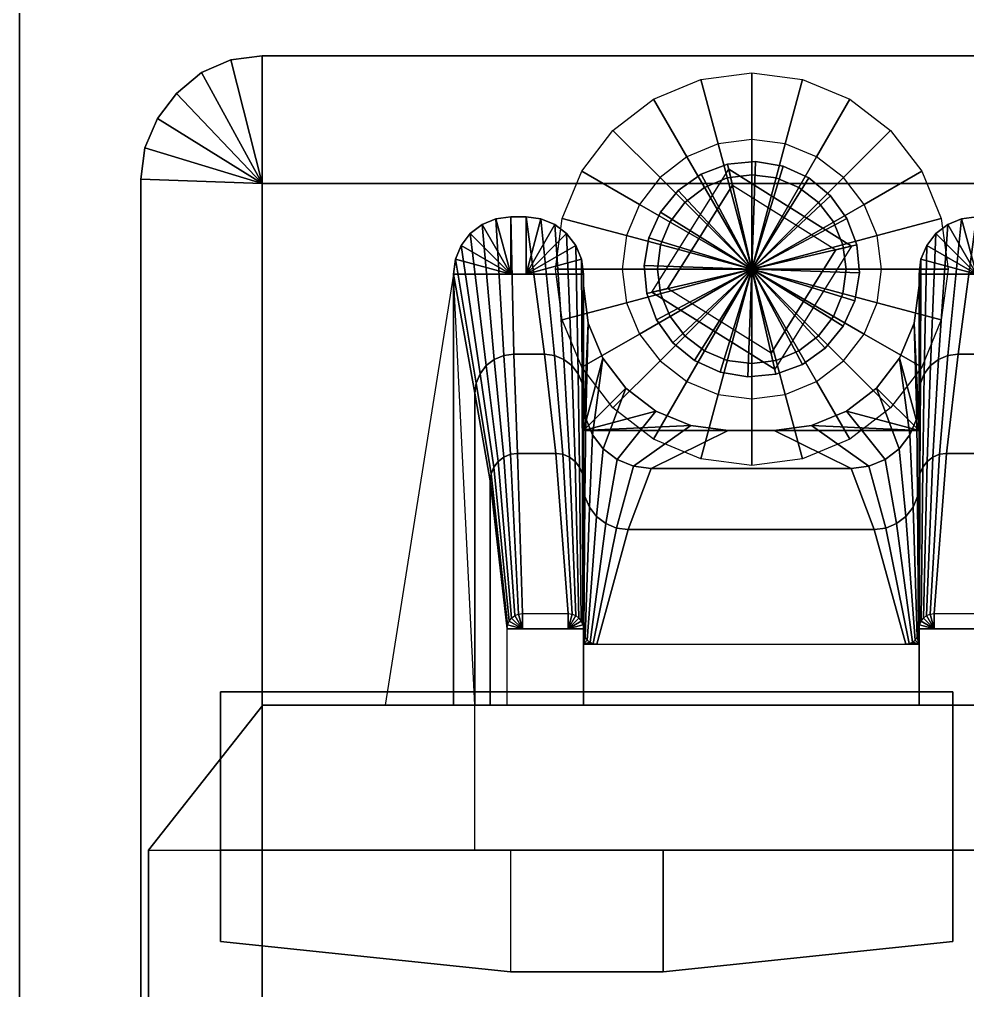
# Model space of a CAD drawing. Extents: x 6.3 to 44.3, y 28.1 to 87.7.
# Drawn here: x 37.315 to 41.855, y 74.582 to 79.232 of the extents above; entities that cross this region are included whole.
import ezdxf

# ---------------------------------------------------------------- set-up
doc = ezdxf.new("R2010")
doc.units = 0
for name, color, linetype in [('CHBASE', 31, 'CONTINUOUS'), ('CHBOLTBO', 31, 'CONTINUOUS'), ('CHBOLTHD', 9, 'CONTINUOUS'), ('CHKEYS', 64, 'CONTINUOUS'), ('CHOUTJAW', 31, 'CONTINUOUS'), ('CHSEAT', 31, 'CONTINUOUS'), ('TIMBER3D', 33, 'CONTINUOUS')]:
    doc.layers.add(name, color=color, linetype=linetype)

# ---------------------------------------------------------------- blocks, each defined once
blk = doc.blocks.new('BOLTBOSS')
at = {"layer": 'CHBOLTBO'}
for points in [[(0, 0.621, -3.4818), (-0.1607, 0.5999, -3.4818), (-0.2433, 0.9078, -4.3568), (0, 0.9398, -4.3568)], [(0.1607, 0.5999, -3.4818), (0, 0.621, -3.4818), (0, 0.9398, -4.3568), (0.2433, 0.9078, -4.3568)], [(-0.1607, 0.5999, -3.4818), (-0.3105, 0.5378, -3.4818), (-0.4699, 0.8139, -4.3568), (-0.2433, 0.9078, -4.3568)], [(0.3105, 0.5378, -3.4818), (0.1607, 0.5999, -3.4818), (0.2433, 0.9078, -4.3568), (0.4699, 0.8139, -4.3568)], [(-0.3105, 0.5378, -3.4818), (-0.4391, 0.4391, -3.4818), (-0.6646, 0.6646, -4.3568), (-0.4699, 0.8139, -4.3568)], [(0.4391, 0.4391, -3.4818), (0.3105, 0.5378, -3.4818), (0.4699, 0.8139, -4.3568), (0.6646, 0.6646, -4.3568)], [(-0.4391, 0.4391, -3.4818), (-0.5378, 0.3105, -3.4818), (-0.8139, 0.4699, -4.3568), (-0.6646, 0.6646, -4.3568)], [(0.5378, 0.3105, -3.4818), (0.4391, 0.4391, -3.4818), (0.6646, 0.6646, -4.3568), (0.8139, 0.4699, -4.3568)], [(0, 0.621, -3.4818), (-0.1607, 0.5999, -3.4818), (0, 0, -3.4818)], [(0.1607, 0.5999, -3.4818), (0, 0.621, -3.4818), (0, 0, -3.4818)], [(-0.1607, 0.5999, -3.4818), (-0.3105, 0.5378, -3.4818), (0, 0, -3.4818)], [(0.3105, 0.5378, -3.4818), (0.1607, 0.5999, -3.4818), (0, 0, -3.4818)], [(-0.3105, 0.5378, -3.4818), (-0.4391, 0.4391, -3.4818), (0, 0, -3.4818)], [(0.4391, 0.4391, -3.4818), (0.3105, 0.5378, -3.4818), (0, 0, -3.4818)], [(-0.5378, 0.3105, -3.4818), (-0.5999, 0.1607, -3.4818), (-0.9078, 0.2433, -4.3568), (-0.8139, 0.4699, -4.3568)], [(0.5999, 0.1607, -3.4818), (0.5378, 0.3105, -3.4818), (0.8139, 0.4699, -4.3568), (0.9078, 0.2433, -4.3568)], [(-0.4391, 0.4391, -3.4818), (-0.5378, 0.3105, -3.4818), (0, 0, -3.4818)], [(-0.117, 0.4367, -3.4818), (-0.226, 0.3915, -3.4818), (-0.226, 0.3915, -3.4089), (-0.117, 0.4367, -3.4089)], [(0, 0.4521, -3.4818), (-0.117, 0.4367, -3.4818), (-0.117, 0.4367, -3.4089), (0, 0.4521, -3.4089)], [(0.117, 0.4367, -3.4818), (0, 0.4521, -3.4818), (0, 0.4521, -3.4089), (0.117, 0.4367, -3.4089)], [(0.5378, 0.3105, -3.4818), (0.4391, 0.4391, -3.4818), (0, 0, -3.4818)], [(0.226, 0.3915, -3.4818), (0.117, 0.4367, -3.4818), (0.117, 0.4367, -3.4089), (0.226, 0.3915, -3.4089)], [(-0.226, 0.3915, -3.4818), (-0.3197, 0.3197, -3.4818), (-0.3197, 0.3197, -3.4089), (-0.226, 0.3915, -3.4089)], [(0.3197, 0.3197, -3.4818), (0.226, 0.3915, -3.4818), (0.226, 0.3915, -3.4089), (0.3197, 0.3197, -3.4089)], [(-0.5378, 0.3105, -3.4818), (-0.5999, 0.1607, -3.4818), (0, 0, -3.4818)], [(-0.3197, 0.3197, -3.4818), (-0.3915, 0.226, -3.4818), (-0.3915, 0.226, -3.4089), (-0.3197, 0.3197, -3.4089)], [(0.5999, 0.1607, -3.4818), (0.5378, 0.3105, -3.4818), (0, 0, -3.4818)], [(0.3915, 0.226, -3.4818), (0.3197, 0.3197, -3.4818), (0.3197, 0.3197, -3.4089), (0.3915, 0.226, -3.4089)], [(-0.5999, 0.1607, -3.4818), (-0.621, 0, -3.4818), (-0.9398, 0, -4.3568), (-0.9078, 0.2433, -4.3568)], [(0.621, 0, -3.4818), (0.5999, 0.1607, -3.4818), (0.9078, 0.2433, -4.3568), (0.9398, 0, -4.3568)], [(-0.3915, 0.226, -3.4818), (-0.4367, 0.117, -3.4818), (-0.4367, 0.117, -3.4089), (-0.3915, 0.226, -3.4089)], [(0.4367, 0.117, -3.4818), (0.3915, 0.226, -3.4818), (0.3915, 0.226, -3.4089), (0.4367, 0.117, -3.4089)], [(-0.5999, 0.1607, -3.4818), (-0.621, 0, -3.4818), (0, 0, -3.4818)], [(0.621, 0, -3.4818), (0.5999, 0.1607, -3.4818), (0, 0, -3.4818)], [(-0.4367, 0.117, -3.4818), (-0.4521, 0, -3.4818), (-0.4521, 0, -3.4089), (-0.4367, 0.117, -3.4089)], [(0.4521, 0, -3.4818), (0.4367, 0.117, -3.4818), (0.4367, 0.117, -3.4089), (0.4521, 0, -3.4089)], [(-0.621, 0, -3.4818), (-0.5999, -0.1607, -3.4818), (-0.9078, -0.2433, -4.3568), (-0.9398, 0, -4.3568)], [(-0.621, 0, -3.4818), (-0.5999, -0.1607, -3.4818), (0, 0, -3.4818)], [(-0.5999, -0.1607, -3.4818), (-0.5378, -0.3105, -3.4818), (0, 0, -3.4818)], [(-0.5378, -0.3105, -3.4818), (-0.4391, -0.4391, -3.4818), (0, 0, -3.4818)], [(-0.4521, 0, -3.4818), (-0.4367, -0.117, -3.4818), (-0.4367, -0.117, -3.4089), (-0.4521, 0, -3.4089)], [(-0.4391, -0.4391, -3.4818), (-0.3105, -0.5378, -3.4818), (0, 0, -3.4818)], [(-0.3105, -0.5378, -3.4818), (-0.1607, -0.5999, -3.4818), (0, 0, -3.4818)], [(-0.1607, -0.5999, -3.4818), (0, -0.621, -3.4818), (0, 0, -3.4818)], [(0, -0.621, -3.4818), (0.1607, -0.5999, -3.4818), (0, 0, -3.4818)], [(0.1607, -0.5999, -3.4818), (0.3105, -0.5378, -3.4818), (0, 0, -3.4818)], [(0.3105, -0.5378, -3.4818), (0.4391, -0.4391, -3.4818), (0, 0, -3.4818)], [(0.4391, -0.4391, -3.4818), (0.5378, -0.3105, -3.4818), (0, 0, -3.4818)], [(0.5378, -0.3105, -3.4818), (0.5999, -0.1607, -3.4818), (0, 0, -3.4818)], [(0.5999, -0.1607, -3.4818), (0.621, 0, -3.4818), (0, 0, -3.4818)], [(0.4367, -0.117, -3.4818), (0.4521, 0, -3.4818), (0.4521, 0, -3.4089), (0.4367, -0.117, -3.4089)], [(0.5999, -0.1607, -3.4818), (0.621, 0, -3.4818), (0.9398, 0, -4.3568), (0.9078, -0.2433, -4.3568)], [(-0.4367, -0.117, -3.4818), (-0.3915, -0.226, -3.4818), (-0.3915, -0.226, -3.4089), (-0.4367, -0.117, -3.4089)], [(0.3915, -0.226, -3.4818), (0.4367, -0.117, -3.4818), (0.4367, -0.117, -3.4089), (0.3915, -0.226, -3.4089)], [(-0.5999, -0.1607, -3.4818), (-0.5378, -0.3105, -3.4818), (-0.8139, -0.4699, -4.3568), (-0.9078, -0.2433, -4.3568)], [(0.5378, -0.3105, -3.4818), (0.5999, -0.1607, -3.4818), (0.9078, -0.2433, -4.3568), (0.8139, -0.4699, -4.3568)], [(-0.3915, -0.226, -3.4818), (-0.3197, -0.3197, -3.4818), (-0.3197, -0.3197, -3.4089), (-0.3915, -0.226, -3.4089)], [(0.3197, -0.3197, -3.4818), (0.3915, -0.226, -3.4818), (0.3915, -0.226, -3.4089), (0.3197, -0.3197, -3.4089)], [(-0.5378, -0.3105, -3.4818), (-0.4391, -0.4391, -3.4818), (-0.6646, -0.6646, -4.3568), (-0.8139, -0.4699, -4.3568)], [(-0.3197, -0.3197, -3.4818), (-0.226, -0.3915, -3.4818), (-0.226, -0.3915, -3.4089), (-0.3197, -0.3197, -3.4089)], [(0.226, -0.3915, -3.4818), (0.3197, -0.3197, -3.4818), (0.3197, -0.3197, -3.4089), (0.226, -0.3915, -3.4089)], [(0.4391, -0.4391, -3.4818), (0.5378, -0.3105, -3.4818), (0.8139, -0.4699, -4.3568), (0.6646, -0.6646, -4.3568)], [(-0.226, -0.3915, -3.4818), (-0.117, -0.4367, -3.4818), (-0.117, -0.4367, -3.4089), (-0.226, -0.3915, -3.4089)], [(0.117, -0.4367, -3.4818), (0.226, -0.3915, -3.4818), (0.226, -0.3915, -3.4089), (0.117, -0.4367, -3.4089)], [(-0.4391, -0.4391, -3.4818), (-0.3105, -0.5378, -3.4818), (-0.4699, -0.8139, -4.3568), (-0.6646, -0.6646, -4.3568)], [(-0.117, -0.4367, -3.4818), (0, -0.4521, -3.4818), (0, -0.4521, -3.4089), (-0.117, -0.4367, -3.4089)], [(0, -0.4521, -3.4818), (0.117, -0.4367, -3.4818), (0.117, -0.4367, -3.4089), (0, -0.4521, -3.4089)], [(0.3105, -0.5378, -3.4818), (0.4391, -0.4391, -3.4818), (0.6646, -0.6646, -4.3568), (0.4699, -0.8139, -4.3568)], [(-0.3105, -0.5378, -3.4818), (-0.1607, -0.5999, -3.4818), (-0.2433, -0.9078, -4.3568), (-0.4699, -0.8139, -4.3568)], [(0.1607, -0.5999, -3.4818), (0.3105, -0.5378, -3.4818), (0.4699, -0.8139, -4.3568), (0.2433, -0.9078, -4.3568)], [(-0.1607, -0.5999, -3.4818), (0, -0.621, -3.4818), (0, -0.9398, -4.3568), (-0.2433, -0.9078, -4.3568)], [(0, -0.621, -3.4818), (0.1607, -0.5999, -3.4818), (0.2433, -0.9078, -4.3568), (0, -0.9398, -4.3568)]]:
    blk.add_3dface(points, dxfattribs=at)
blk = doc.blocks.new('BOLTHEAD')
at = {"layer": 'CHBOLTHD'}
for points in [[(0, 0.516, -3.4089), (-0.1336, 0.4984, -3.4089), (0, 0, -3.4089)], [(0, 0.516, -3.3359), (-0.1336, 0.4984, -3.3359), (0, 0, -3.1415)], [(0, 0.516, -3.4089), (-0.1336, 0.4984, -3.4089), (-0.1336, 0.4984, -3.3359), (0, 0.516, -3.3359)], [(0.1336, 0.4984, -3.4089), (0, 0.516, -3.4089), (0, 0, -3.4089)], [(0.1336, 0.4984, -3.3359), (0, 0.516, -3.3359), (0, 0, -3.1415)], [(0.1336, 0.4984, -3.4089), (0, 0.516, -3.4089), (0, 0.516, -3.3359), (0.1336, 0.4984, -3.3359)], [(-0.1336, 0.4984, -3.4089), (-0.258, 0.4469, -3.4089), (0, 0, -3.4089)], [(-0.1336, 0.4984, -3.3359), (-0.258, 0.4469, -3.3359), (0, 0, -3.1415)], [(-0.1336, 0.4984, -3.4089), (-0.258, 0.4469, -3.4089), (-0.258, 0.4469, -3.3359), (-0.1336, 0.4984, -3.3359)], [(0.258, 0.4469, -3.4089), (0.1336, 0.4984, -3.4089), (0, 0, -3.4089)], [(0.258, 0.4469, -3.3359), (0.1336, 0.4984, -3.3359), (0, 0, -3.1415)], [(0.258, 0.4469, -3.4089), (0.1336, 0.4984, -3.4089), (0.1336, 0.4984, -3.3359), (0.258, 0.4469, -3.3359)], [(-0.258, 0.4469, -3.4089), (-0.3649, 0.3649, -3.4089), (0, 0, -3.4089)], [(-0.258, 0.4469, -3.3359), (-0.3649, 0.3649, -3.3359), (0, 0, -3.1415)], [(-0.258, 0.4469, -3.4089), (-0.3649, 0.3649, -3.4089), (-0.3649, 0.3649, -3.3359), (-0.258, 0.4469, -3.3359)], [(0.3649, 0.3649, -3.4089), (0.258, 0.4469, -3.4089), (0, 0, -3.4089)], [(0.3649, 0.3649, -3.3359), (0.258, 0.4469, -3.3359), (0, 0, -3.1415)], [(0.3649, 0.3649, -3.4089), (0.258, 0.4469, -3.4089), (0.258, 0.4469, -3.3359), (0.3649, 0.3649, -3.3359)], [(-0.3649, 0.3649, -3.4089), (-0.4469, 0.258, -3.4089), (0, 0, -3.4089)], [(-0.3649, 0.3649, -3.3359), (-0.4469, 0.258, -3.3359), (0, 0, -3.1415)], [(-0.3649, 0.3649, -3.4089), (-0.4469, 0.258, -3.4089), (-0.4469, 0.258, -3.3359), (-0.3649, 0.3649, -3.3359)], [(-0.347, -0.347, -3.4089), (-0.2923, -0.2923, -2.7161), (-0.2923, 0.2923, -2.7161), (-0.347, 0.347, -3.4089)], [(-0.2923, 0.2923, -2.7161), (-0.347, 0.347, -3.4089), (0.347, 0.347, -3.4089), (0.2923, 0.2923, -2.7161)], [(0.347, 0.347, -3.4089), (0.347, -0.347, -3.4089), (-0.347, -0.347, -3.4089), (-0.347, 0.347, -3.4089)], [(0.4469, 0.258, -3.4089), (0.3649, 0.3649, -3.4089), (0, 0, -3.4089)], [(0.4469, 0.258, -3.3359), (0.3649, 0.3649, -3.3359), (0, 0, -3.1415)], [(0.347, 0.347, -3.4089), (0.2923, 0.2923, -2.7161), (0.2923, -0.2923, -2.7161), (0.347, -0.347, -3.4089)], [(0.4469, 0.258, -3.4089), (0.3649, 0.3649, -3.4089), (0.3649, 0.3649, -3.3359), (0.4469, 0.258, -3.3359)], [(0.2923, 0.2923, -2.7161), (0.2923, -0.2923, -2.7161), (-0.2923, -0.2923, -2.7161), (-0.2923, 0.2923, -2.7161)], [(-0.4469, 0.258, -3.4089), (-0.4984, 0.1336, -3.4089), (0, 0, -3.4089)], [(-0.4469, 0.258, -3.3359), (-0.4984, 0.1336, -3.3359), (0, 0, -3.1415)], [(-0.4469, 0.258, -3.4089), (-0.4984, 0.1336, -3.4089), (-0.4984, 0.1336, -3.3359), (-0.4469, 0.258, -3.3359)], [(0.4984, 0.1336, -3.4089), (0.4469, 0.258, -3.4089), (0, 0, -3.4089)], [(0.4984, 0.1336, -3.3359), (0.4469, 0.258, -3.3359), (0, 0, -3.1415)], [(0.4984, 0.1336, -3.4089), (0.4469, 0.258, -3.4089), (0.4469, 0.258, -3.3359), (0.4984, 0.1336, -3.3359)], [(-0.4984, 0.1336, -3.4089), (-0.516, 0, -3.4089), (0, 0, -3.4089)], [(-0.4984, 0.1336, -3.3359), (-0.516, 0, -3.3359), (0, 0, -3.1415)], [(-0.4984, 0.1336, -3.4089), (-0.516, 0, -3.4089), (-0.516, 0, -3.3359), (-0.4984, 0.1336, -3.3359)], [(0.516, 0, -3.4089), (0.4984, 0.1336, -3.4089), (0, 0, -3.4089)], [(0.516, 0, -3.3359), (0.4984, 0.1336, -3.3359), (0, 0, -3.1415)], [(0.516, 0, -3.4089), (0.4984, 0.1336, -3.4089), (0.4984, 0.1336, -3.3359), (0.516, 0, -3.3359)], [(-0.516, 0, -3.4089), (-0.4984, -0.1336, -3.4089), (0, 0, -3.4089)], [(-0.516, 0, -3.3359), (-0.4984, -0.1336, -3.3359), (0, 0, -3.1415)], [(-0.516, 0, -3.4089), (-0.4984, -0.1336, -3.4089), (-0.4984, -0.1336, -3.3359), (-0.516, 0, -3.3359)], [(-0.4984, -0.1336, -3.4089), (-0.4469, -0.258, -3.4089), (0, 0, -3.4089)], [(-0.4984, -0.1336, -3.3359), (-0.4469, -0.258, -3.3359), (0, 0, -3.1415)], [(-0.4469, -0.258, -3.4089), (-0.3649, -0.3649, -3.4089), (0, 0, -3.4089)], [(-0.4469, -0.258, -3.3359), (-0.3649, -0.3649, -3.3359), (0, 0, -3.1415)], [(-0.3649, -0.3649, -3.4089), (-0.258, -0.4469, -3.4089), (0, 0, -3.4089)], [(-0.3649, -0.3649, -3.3359), (-0.258, -0.4469, -3.3359), (0, 0, -3.1415)], [(-0.258, -0.4469, -3.4089), (-0.1336, -0.4984, -3.4089), (0, 0, -3.4089)], [(-0.258, -0.4469, -3.3359), (-0.1336, -0.4984, -3.3359), (0, 0, -3.1415)], [(-0.1336, -0.4984, -3.4089), (0, -0.516, -3.4089), (0, 0, -3.4089)], [(-0.1336, -0.4984, -3.3359), (0, -0.516, -3.3359), (0, 0, -3.1415)], [(0, -0.516, -3.4089), (0.1336, -0.4984, -3.4089), (0, 0, -3.4089)], [(0, -0.516, -3.3359), (0.1336, -0.4984, -3.3359), (0, 0, -3.1415)], [(0.1336, -0.4984, -3.4089), (0.258, -0.4469, -3.4089), (0, 0, -3.4089)], [(0.1336, -0.4984, -3.3359), (0.258, -0.4469, -3.3359), (0, 0, -3.1415)], [(0.258, -0.4469, -3.4089), (0.3649, -0.3649, -3.4089), (0, 0, -3.4089)], [(0.258, -0.4469, -3.3359), (0.3649, -0.3649, -3.3359), (0, 0, -3.1415)], [(0.3649, -0.3649, -3.4089), (0.4469, -0.258, -3.4089), (0, 0, -3.4089)], [(0.3649, -0.3649, -3.3359), (0.4469, -0.258, -3.3359), (0, 0, -3.1415)], [(0.4469, -0.258, -3.4089), (0.4984, -0.1336, -3.4089), (0, 0, -3.4089)], [(0.4469, -0.258, -3.3359), (0.4984, -0.1336, -3.3359), (0, 0, -3.1415)], [(0.4984, -0.1336, -3.4089), (0.516, 0, -3.4089), (0, 0, -3.4089)], [(0.4984, -0.1336, -3.3359), (0.516, 0, -3.3359), (0, 0, -3.1415)], [(0.4984, -0.1336, -3.4089), (0.516, 0, -3.4089), (0.516, 0, -3.3359), (0.4984, -0.1336, -3.3359)], [(-0.4984, -0.1336, -3.4089), (-0.4469, -0.258, -3.4089), (-0.4469, -0.258, -3.3359), (-0.4984, -0.1336, -3.3359)], [(0.4469, -0.258, -3.4089), (0.4984, -0.1336, -3.4089), (0.4984, -0.1336, -3.3359), (0.4469, -0.258, -3.3359)], [(-0.4469, -0.258, -3.4089), (-0.3649, -0.3649, -3.4089), (-0.3649, -0.3649, -3.3359), (-0.4469, -0.258, -3.3359)], [(0.3649, -0.3649, -3.4089), (0.4469, -0.258, -3.4089), (0.4469, -0.258, -3.3359), (0.3649, -0.3649, -3.3359)], [(0.2923, -0.2923, -2.7161), (0.347, -0.347, -3.4089), (-0.347, -0.347, -3.4089), (-0.2923, -0.2923, -2.7161)], [(-0.3649, -0.3649, -3.4089), (-0.258, -0.4469, -3.4089), (-0.258, -0.4469, -3.3359), (-0.3649, -0.3649, -3.3359)], [(0.258, -0.4469, -3.4089), (0.3649, -0.3649, -3.4089), (0.3649, -0.3649, -3.3359), (0.258, -0.4469, -3.3359)], [(-0.258, -0.4469, -3.4089), (-0.1336, -0.4984, -3.4089), (-0.1336, -0.4984, -3.3359), (-0.258, -0.4469, -3.3359)], [(0.1336, -0.4984, -3.4089), (0.258, -0.4469, -3.4089), (0.258, -0.4469, -3.3359), (0.1336, -0.4984, -3.3359)], [(-0.1336, -0.4984, -3.4089), (0, -0.516, -3.4089), (0, -0.516, -3.3359), (-0.1336, -0.4984, -3.3359)], [(0, -0.516, -3.4089), (0.1336, -0.4984, -3.4089), (0.1336, -0.4984, -3.3359), (0, -0.516, -3.3359)]]:
    blk.add_3dface(points, dxfattribs=at)
blk = doc.blocks.new('S1OUTJAW')
at = {"layer": 'CHOUTJAW'}
for points in [[(-1.7535, -2.3015, -3.8464), (-1.3235, -2.3015, -3.3359), (-1.4258, -4.3649, -3.8464)], [(-1.7535, -2.3015, -3.8464), (-1.4258, -2.3015, -3.8464), (-1.4258, -4.3649, -3.8464)], [(-1.7535, -2.3015, -3.8464), (-1.4258, -2.3015, -3.8464), (-1.3235, -2.3015, -3.3359)], [(-1.4258, -2.3015, -3.8464), (-0.8037, -2.3015, -3.8464), (-0.8037, -4.3649, -3.8464), (-1.4258, -4.3649, -3.8464)], [(-1.3235, -2.3015, -3.3359), (1.3235, -2.3015, -3.3359), (1.4258, -2.3015, -3.8464), (-1.4258, -2.3015, -3.8464)], [(-1.3235, -3.7951, -3.3359), (-1.3235, -2.3015, -3.3359), (-1.4258, -2.3015, -3.8464), (-1.4258, -4.3649, -3.8464)], [(-1.4258, -2.3015, -3.8464), (-1.3235, -2.3015, -3.3359), (-1.4258, -4.3649, -3.8464)], [(-1.2504, -2.3015, -2.6797), (1.2504, -2.3015, -2.6797), (1.3235, -2.3015, -3.3359), (-1.3235, -2.3015, -3.3359)], [(-1.2504, -3.3749, -2.6797), (-1.2504, -2.3015, -2.6797), (-1.3235, -2.3015, -3.3359), (-1.3235, -3.7951, -3.3359)], [(-1.169, -2.3015, -1.2572), (1.169, -2.3015, -1.2572), (1.2504, -2.3015, -2.6797), (-1.2504, -2.3015, -2.6797)], [(-1.169, -2.6668, -1.2572), (-1.169, -2.3015, -1.2572), (-1.2504, -2.3015, -2.6797), (-1.2504, -3.3749, -2.6797)], [(-1.169, -2.3015, -1.2572), (-0.8037, -2.3015, -1.2572), (-0.8037, -2.6668, -1.2572), (-1.169, -2.6668, -1.2572)], [(-0.8037, -2.3015, -1.2572), (0.8037, -2.3015, -1.2572), (0.8037, -2.5937, -1.2572), (-0.8037, -2.5937, -1.2572)], [(-0.8037, -2.3015, -3.8464), (0.8037, -2.3015, -3.8464), (0.8037, -3.6166, -3.8464), (-0.8037, -3.6166, -3.8464)], [(0.8037, -2.3015, -1.2572), (1.169, -2.3015, -1.2572), (1.169, -2.6668, -1.2572), (0.8037, -2.6668, -1.2572)], [(0.8037, -2.3015, -3.8464), (1.4258, -2.3015, -3.8464), (1.4258, -4.3649, -3.8464), (0.8037, -4.3649, -3.8464)], [(1.169, -2.3015, -1.2572), (1.169, -2.6668, -1.2572), (1.2504, -3.3749, -2.6797), (1.2504, -2.3015, -2.6797)], [(1.2504, -2.3015, -2.6797), (1.2504, -3.3749, -2.6797), (1.3235, -3.7951, -3.3359), (1.3235, -2.3015, -3.3359)], [(1.3235, -2.3015, -3.3359), (1.3235, -3.7951, -3.3359), (1.4258, -4.3649, -3.8464), (1.4258, -2.3015, -3.8464)], [(1.7535, -2.3015, -3.8464), (1.3235, -2.3015, -3.3359), (1.4258, -4.3649, -3.8464)], [(1.4258, -2.3015, -3.8464), (1.3235, -2.3015, -3.3359), (1.4258, -4.3649, -3.8464)], [(1.7535, -2.3015, -3.8464), (1.4258, -2.3015, -3.8464), (1.3235, -2.3015, -3.3359)], [(1.7535, -2.3015, -3.8464), (1.4258, -2.3015, -3.8464), (1.4258, -4.3649, -3.8464)], [(-0.7563, -2.5959, -1.2572), (-0.8037, -2.5937, -1.2572), (-0.7398, -2.5937, -1.2572)], [(-0.7717, -2.6023, -1.2572), (-0.8037, -2.5937, -1.2572), (-0.7563, -2.5959, -1.2572)], [(-0.785, -2.6124, -1.2572), (-0.8037, -2.5937, -1.2572), (-0.7717, -2.6023, -1.2572)], [(-0.7951, -2.6257, -1.2572), (-0.8037, -2.5937, -1.2572), (-0.785, -2.6124, -1.2572)], [(-0.8015, -2.6411, -1.2572), (-0.8037, -2.5937, -1.2572), (-0.7951, -2.6257, -1.2572)], [(-0.8037, -2.6576, -1.2572), (-0.8037, -2.5937, -1.2572), (-0.8015, -2.6411, -1.2572)], [(-0.7717, -2.6023, -1.2572), (-0.785, -2.6124, -1.2572), (-0.7407, -3.2047, -2.6797), (-0.6962, -3.1705, -2.6797)], [(-0.7563, -2.5959, -1.2572), (-0.7717, -2.6023, -1.2572), (-0.6962, -3.1705, -2.6797), (-0.6443, -3.149, -2.6797)], [(-0.7398, -2.5937, -1.2572), (-0.7563, -2.5959, -1.2572), (-0.6443, -3.149, -2.6797), (-0.5887, -3.1417, -2.6797)], [(0.7398, -2.5937, -1.2572), (-0.7398, -2.5937, -1.2572), (-0.5887, -3.1417, -2.6797), (0.5887, -3.1417, -2.6797)], [(0.7563, -2.5959, -1.2572), (0.7398, -2.5937, -1.2572), (0.5887, -3.1417, -2.6797), (0.6443, -3.149, -2.6797)], [(0.7717, -2.6023, -1.2572), (0.7563, -2.5959, -1.2572), (0.6443, -3.149, -2.6797), (0.6962, -3.1705, -2.6797)], [(0.785, -2.6124, -1.2572), (0.7717, -2.6023, -1.2572), (0.6962, -3.1705, -2.6797), (0.7407, -3.2047, -2.6797)], [(0.7398, -2.5937, -1.2572), (0.8037, -2.5937, -1.2572), (0.7563, -2.5959, -1.2572)], [(0.7563, -2.5959, -1.2572), (0.8037, -2.5937, -1.2572), (0.7717, -2.6023, -1.2572)], [(0.7717, -2.6023, -1.2572), (0.8037, -2.5937, -1.2572), (0.785, -2.6124, -1.2572)], [(0.785, -2.6124, -1.2572), (0.8037, -2.5937, -1.2572), (0.7951, -2.6257, -1.2572)], [(0.7951, -2.6257, -1.2572), (0.8037, -2.5937, -1.2572), (0.8015, -2.6411, -1.2572)], [(0.8015, -2.6411, -1.2572), (0.8037, -2.5937, -1.2572), (0.8037, -2.6576, -1.2572)], [(-0.8015, -2.6411, -1.2572), (-0.8037, -2.6576, -1.2572), (-0.8037, -3.3567, -2.6797), (-0.7964, -3.301, -2.6797)], [(-0.7951, -2.6257, -1.2572), (-0.8015, -2.6411, -1.2572), (-0.7964, -3.301, -2.6797), (-0.7749, -3.2492, -2.6797)], [(-0.785, -2.6124, -1.2572), (-0.7951, -2.6257, -1.2572), (-0.7749, -3.2492, -2.6797), (-0.7407, -3.2047, -2.6797)], [(0.7951, -2.6257, -1.2572), (0.785, -2.6124, -1.2572), (0.7407, -3.2047, -2.6797), (0.7749, -3.2492, -2.6797)], [(0.8015, -2.6411, -1.2572), (0.7951, -2.6257, -1.2572), (0.7749, -3.2492, -2.6797), (0.7964, -3.301, -2.6797)], [(0.8037, -2.6576, -1.2572), (0.8015, -2.6411, -1.2572), (0.7964, -3.301, -2.6797), (0.8037, -3.3567, -2.6797)], [(-1.1665, -2.6857, -1.2572), (-1.169, -2.6668, -1.2572), (-1.2504, -3.3749, -2.6797), (-1.2459, -3.4091, -2.6797)], [(-1.1592, -2.7033, -1.2572), (-1.1665, -2.6857, -1.2572), (-1.2459, -3.4091, -2.6797), (-1.2328, -3.441, -2.6797)], [(-1.169, -2.6668, -1.2572), (-1.0959, -2.6668, -1.2572), (-1.1665, -2.6857, -1.2572)], [(-1.1665, -2.6857, -1.2572), (-1.0959, -2.6668, -1.2572), (-1.1592, -2.7033, -1.2572)], [(-1.1592, -2.7033, -1.2572), (-1.0959, -2.6668, -1.2572), (-1.1476, -2.7184, -1.2572)], [(-1.1476, -2.7184, -1.2572), (-1.0959, -2.6668, -1.2572), (-1.1325, -2.7301, -1.2572)], [(-1.1325, -2.7301, -1.2572), (-1.0959, -2.6668, -1.2572), (-1.1148, -2.7374, -1.2572)], [(-1.1148, -2.7374, -1.2572), (-1.0959, -2.6668, -1.2572), (-1.0959, -2.7398, -1.2572)], [(-1.0959, -2.6668, -1.2572), (-0.8768, -2.6668, -1.2572), (-0.8768, -2.7398, -1.2572), (-1.0959, -2.7398, -1.2572)], [(-0.8062, -2.6857, -1.2572), (-0.8768, -2.6668, -1.2572), (-0.8037, -2.6668, -1.2572)], [(-0.8135, -2.7033, -1.2572), (-0.8768, -2.6668, -1.2572), (-0.8062, -2.6857, -1.2572)], [(-0.8251, -2.7184, -1.2572), (-0.8768, -2.6668, -1.2572), (-0.8135, -2.7033, -1.2572)], [(-0.8402, -2.7301, -1.2572), (-0.8768, -2.6668, -1.2572), (-0.8251, -2.7184, -1.2572)], [(-0.8578, -2.7374, -1.2572), (-0.8768, -2.6668, -1.2572), (-0.8402, -2.7301, -1.2572)], [(-0.8768, -2.7398, -1.2572), (-0.8768, -2.6668, -1.2572), (-0.8578, -2.7374, -1.2572)], [(-0.8062, -2.6857, -1.2572), (-0.8135, -2.7033, -1.2572), (-0.8214, -3.441, -2.6797), (-0.8082, -3.4091, -2.6797)], [(-0.8037, -2.6668, -1.2572), (-0.8062, -2.6857, -1.2572), (-0.8082, -3.4091, -2.6797), (-0.8037, -3.3749, -2.6797)], [(-0.8037, -2.6576, -1.2572), (-0.8037, -2.6668, -1.2572), (-0.8037, -3.3749, -2.6797), (-0.8037, -3.3567, -2.6797)], [(0.8037, -2.6668, -1.2572), (0.8037, -2.6576, -1.2572), (0.8037, -3.3567, -2.6797), (0.8037, -3.3749, -2.6797)], [(0.8037, -2.6668, -1.2572), (0.8768, -2.6668, -1.2572), (0.8062, -2.6857, -1.2572)], [(0.8062, -2.6857, -1.2572), (0.8037, -2.6668, -1.2572), (0.8037, -3.3749, -2.6797), (0.8082, -3.4091, -2.6797)], [(0.8062, -2.6857, -1.2572), (0.8768, -2.6668, -1.2572), (0.8135, -2.7033, -1.2572)], [(0.8135, -2.7033, -1.2572), (0.8062, -2.6857, -1.2572), (0.8082, -3.4091, -2.6797), (0.8214, -3.441, -2.6797)], [(0.8135, -2.7033, -1.2572), (0.8768, -2.6668, -1.2572), (0.8251, -2.7184, -1.2572)], [(0.8251, -2.7184, -1.2572), (0.8768, -2.6668, -1.2572), (0.8402, -2.7301, -1.2572)], [(0.8402, -2.7301, -1.2572), (0.8768, -2.6668, -1.2572), (0.8578, -2.7374, -1.2572)], [(0.8578, -2.7374, -1.2572), (0.8768, -2.6668, -1.2572), (0.8768, -2.7398, -1.2572)], [(0.8768, -2.6668, -1.2572), (1.0959, -2.6668, -1.2572), (1.0959, -2.7398, -1.2572), (0.8768, -2.7398, -1.2572)], [(1.1665, -2.6857, -1.2572), (1.0959, -2.6668, -1.2572), (1.169, -2.6668, -1.2572)], [(1.1592, -2.7033, -1.2572), (1.0959, -2.6668, -1.2572), (1.1665, -2.6857, -1.2572)], [(1.1476, -2.7184, -1.2572), (1.0959, -2.6668, -1.2572), (1.1592, -2.7033, -1.2572)], [(1.1325, -2.7301, -1.2572), (1.0959, -2.6668, -1.2572), (1.1476, -2.7184, -1.2572)], [(1.1148, -2.7374, -1.2572), (1.0959, -2.6668, -1.2572), (1.1325, -2.7301, -1.2572)], [(1.0959, -2.7398, -1.2572), (1.0959, -2.6668, -1.2572), (1.1148, -2.7374, -1.2572)], [(1.1665, -2.6857, -1.2572), (1.1592, -2.7033, -1.2572), (1.2328, -3.441, -2.6797), (1.2459, -3.4091, -2.6797)], [(1.169, -2.6668, -1.2572), (1.1665, -2.6857, -1.2572), (1.2459, -3.4091, -2.6797), (1.2504, -3.3749, -2.6797)], [(-1.1476, -2.7184, -1.2572), (-1.1592, -2.7033, -1.2572), (-1.2328, -3.441, -2.6797), (-1.2118, -3.4683, -2.6797)], [(-1.1325, -2.7301, -1.2572), (-1.1476, -2.7184, -1.2572), (-1.2118, -3.4683, -2.6797), (-1.1844, -3.4893, -2.6797)], [(-1.1148, -2.7374, -1.2572), (-1.1325, -2.7301, -1.2572), (-1.1844, -3.4893, -2.6797), (-1.1526, -3.5025, -2.6797)], [(-1.0959, -2.7398, -1.2572), (-1.1148, -2.7374, -1.2572), (-1.1526, -3.5025, -2.6797), (-1.1184, -3.507, -2.6797)], [(-0.8768, -2.7398, -1.2572), (-1.0959, -2.7398, -1.2572), (-1.1184, -3.507, -2.6797), (-0.9357, -3.507, -2.6797)], [(-0.8578, -2.7374, -1.2572), (-0.8768, -2.7398, -1.2572), (-0.9357, -3.507, -2.6797), (-0.9016, -3.5025, -2.6797)], [(-0.8402, -2.7301, -1.2572), (-0.8578, -2.7374, -1.2572), (-0.9016, -3.5025, -2.6797), (-0.8697, -3.4893, -2.6797)], [(-0.8251, -2.7184, -1.2572), (-0.8402, -2.7301, -1.2572), (-0.8697, -3.4893, -2.6797), (-0.8424, -3.4683, -2.6797)], [(-0.8135, -2.7033, -1.2572), (-0.8251, -2.7184, -1.2572), (-0.8424, -3.4683, -2.6797), (-0.8214, -3.441, -2.6797)], [(0.8251, -2.7184, -1.2572), (0.8135, -2.7033, -1.2572), (0.8214, -3.441, -2.6797), (0.8424, -3.4683, -2.6797)], [(0.8402, -2.7301, -1.2572), (0.8251, -2.7184, -1.2572), (0.8424, -3.4683, -2.6797), (0.8697, -3.4893, -2.6797)], [(0.8578, -2.7374, -1.2572), (0.8402, -2.7301, -1.2572), (0.8697, -3.4893, -2.6797), (0.9016, -3.5025, -2.6797)], [(0.8768, -2.7398, -1.2572), (0.8578, -2.7374, -1.2572), (0.9016, -3.5025, -2.6797), (0.9357, -3.507, -2.6797)], [(1.0959, -2.7398, -1.2572), (0.8768, -2.7398, -1.2572), (0.9357, -3.507, -2.6797), (1.1184, -3.507, -2.6797)], [(1.1148, -2.7374, -1.2572), (1.0959, -2.7398, -1.2572), (1.1184, -3.507, -2.6797), (1.1526, -3.5025, -2.6797)], [(1.1325, -2.7301, -1.2572), (1.1148, -2.7374, -1.2572), (1.1526, -3.5025, -2.6797), (1.1844, -3.4893, -2.6797)], [(1.1476, -2.7184, -1.2572), (1.1325, -2.7301, -1.2572), (1.1844, -3.4893, -2.6797), (1.2118, -3.4683, -2.6797)], [(1.1592, -2.7033, -1.2572), (1.1476, -2.7184, -1.2572), (1.2118, -3.4683, -2.6797), (1.2328, -3.441, -2.6797)], [(-0.6443, -3.149, -2.6797), (-0.6962, -3.1705, -2.6797), (-0.6414, -3.4774, -3.3359), (-0.5631, -3.445, -3.3359)], [(-0.5887, -3.1417, -2.6797), (-0.6443, -3.149, -2.6797), (-0.5631, -3.445, -3.3359), (-0.4791, -3.4339, -3.3359)], [(0.5887, -3.1417, -2.6797), (-0.5887, -3.1417, -2.6797), (-0.4791, -3.4339, -3.3359), (0.4791, -3.4339, -3.3359)], [(0.6443, -3.149, -2.6797), (0.5887, -3.1417, -2.6797), (0.4791, -3.4339, -3.3359), (0.5631, -3.445, -3.3359)], [(0.6962, -3.1705, -2.6797), (0.6443, -3.149, -2.6797), (0.5631, -3.445, -3.3359), (0.6414, -3.4774, -3.3359)], [(-0.7407, -3.2047, -2.6797), (-0.7749, -3.2492, -2.6797), (-0.7602, -3.5962, -3.3359), (-0.7086, -3.529, -3.3359)], [(-0.6962, -3.1705, -2.6797), (-0.7407, -3.2047, -2.6797), (-0.7086, -3.529, -3.3359), (-0.6414, -3.4774, -3.3359)], [(0.7407, -3.2047, -2.6797), (0.6962, -3.1705, -2.6797), (0.6414, -3.4774, -3.3359), (0.7086, -3.529, -3.3359)], [(0.7749, -3.2492, -2.6797), (0.7407, -3.2047, -2.6797), (0.7086, -3.529, -3.3359), (0.7602, -3.5962, -3.3359)], [(-0.7749, -3.2492, -2.6797), (-0.7964, -3.301, -2.6797), (-0.7926, -3.6745, -3.3359), (-0.7602, -3.5962, -3.3359)], [(0.7964, -3.301, -2.6797), (0.7749, -3.2492, -2.6797), (0.7602, -3.5962, -3.3359), (0.7926, -3.6745, -3.3359)], [(-0.7964, -3.301, -2.6797), (-0.8037, -3.3567, -2.6797), (-0.8037, -3.7585, -3.3359), (-0.7926, -3.6745, -3.3359)], [(0.8037, -3.3567, -2.6797), (0.7964, -3.301, -2.6797), (0.7926, -3.6745, -3.3359), (0.8037, -3.7585, -3.3359)], [(-1.2459, -3.4091, -2.6797), (-1.2504, -3.3749, -2.6797), (-1.3235, -3.7951, -3.3359), (-1.3171, -3.8434, -3.3359)], [(-0.8037, -3.3749, -2.6797), (-0.8082, -3.4091, -2.6797), (-0.8101, -3.8434, -3.3359), (-0.8037, -3.7951, -3.3359)], [(-0.8037, -3.3567, -2.6797), (-0.8037, -3.3749, -2.6797), (-0.8037, -3.7951, -3.3359), (-0.8037, -3.7585, -3.3359)], [(0.8037, -3.3749, -2.6797), (0.8037, -3.3567, -2.6797), (0.8037, -3.7585, -3.3359), (0.8037, -3.7951, -3.3359)], [(0.8082, -3.4091, -2.6797), (0.8037, -3.3749, -2.6797), (0.8037, -3.7951, -3.3359), (0.8101, -3.8434, -3.3359)], [(1.2504, -3.3749, -2.6797), (1.2459, -3.4091, -2.6797), (1.3171, -3.8434, -3.3359), (1.3235, -3.7951, -3.3359)], [(-1.2328, -3.441, -2.6797), (-1.2459, -3.4091, -2.6797), (-1.3171, -3.8434, -3.3359), (-1.2985, -3.8885, -3.3359)], [(-1.2118, -3.4683, -2.6797), (-1.2328, -3.441, -2.6797), (-1.2985, -3.8885, -3.3359), (-1.2688, -3.9272, -3.3359)], [(-0.8214, -3.441, -2.6797), (-0.8424, -3.4683, -2.6797), (-0.8584, -3.9272, -3.3359), (-0.8287, -3.8885, -3.3359)], [(-0.8082, -3.4091, -2.6797), (-0.8214, -3.441, -2.6797), (-0.8287, -3.8885, -3.3359), (-0.8101, -3.8434, -3.3359)], [(-0.4791, -3.4339, -3.3359), (-0.5631, -3.445, -3.3359), (-0.2896, -3.6402, -3.8464), (-0.1101, -3.6166, -3.8464)], [(0.4791, -3.4339, -3.3359), (-0.4791, -3.4339, -3.3359), (-0.1101, -3.6166, -3.8464), (0.1101, -3.6166, -3.8464)], [(0.5631, -3.445, -3.3359), (0.4791, -3.4339, -3.3359), (0.1101, -3.6166, -3.8464), (0.2896, -3.6402, -3.8464)], [(0.8214, -3.441, -2.6797), (0.8082, -3.4091, -2.6797), (0.8101, -3.8434, -3.3359), (0.8287, -3.8885, -3.3359)], [(0.8424, -3.4683, -2.6797), (0.8214, -3.441, -2.6797), (0.8287, -3.8885, -3.3359), (0.8584, -3.9272, -3.3359)], [(1.2328, -3.441, -2.6797), (1.2118, -3.4683, -2.6797), (1.2688, -3.9272, -3.3359), (1.2985, -3.8885, -3.3359)], [(1.2459, -3.4091, -2.6797), (1.2328, -3.441, -2.6797), (1.2985, -3.8885, -3.3359), (1.3171, -3.8434, -3.3359)], [(-1.1844, -3.4893, -2.6797), (-1.2118, -3.4683, -2.6797), (-1.2688, -3.9272, -3.3359), (-1.2301, -3.9569, -3.3359)], [(-0.8424, -3.4683, -2.6797), (-0.8697, -3.4893, -2.6797), (-0.8971, -3.9569, -3.3359), (-0.8584, -3.9272, -3.3359)], [(-0.6414, -3.4774, -3.3359), (-0.7086, -3.529, -3.3359), (-0.6006, -3.8197, -3.8464), (-0.4569, -3.7095, -3.8464)], [(-0.5631, -3.445, -3.3359), (-0.6414, -3.4774, -3.3359), (-0.4569, -3.7095, -3.8464), (-0.2896, -3.6402, -3.8464)], [(0.6414, -3.4774, -3.3359), (0.5631, -3.445, -3.3359), (0.2896, -3.6402, -3.8464), (0.4569, -3.7095, -3.8464)], [(0.7086, -3.529, -3.3359), (0.6414, -3.4774, -3.3359), (0.4569, -3.7095, -3.8464), (0.6006, -3.8197, -3.8464)], [(0.8697, -3.4893, -2.6797), (0.8424, -3.4683, -2.6797), (0.8584, -3.9272, -3.3359), (0.8971, -3.9569, -3.3359)], [(1.2118, -3.4683, -2.6797), (1.1844, -3.4893, -2.6797), (1.2301, -3.9569, -3.3359), (1.2688, -3.9272, -3.3359)], [(-1.1526, -3.5025, -2.6797), (-1.1844, -3.4893, -2.6797), (-1.2301, -3.9569, -3.3359), (-1.185, -3.9755, -3.3359)], [(-1.1184, -3.507, -2.6797), (-1.1526, -3.5025, -2.6797), (-1.185, -3.9755, -3.3359), (-1.1367, -3.9819, -3.3359)], [(-0.9357, -3.507, -2.6797), (-1.1184, -3.507, -2.6797), (-1.1367, -3.9819, -3.3359), (-0.9905, -3.9819, -3.3359)], [(-0.9016, -3.5025, -2.6797), (-0.9357, -3.507, -2.6797), (-0.9905, -3.9819, -3.3359), (-0.9422, -3.9755, -3.3359)], [(-0.8697, -3.4893, -2.6797), (-0.9016, -3.5025, -2.6797), (-0.9422, -3.9755, -3.3359), (-0.8971, -3.9569, -3.3359)], [(-0.7086, -3.529, -3.3359), (-0.7602, -3.5962, -3.3359), (-0.7108, -3.9634, -3.8464), (-0.6006, -3.8197, -3.8464)], [(0.7602, -3.5962, -3.3359), (0.7086, -3.529, -3.3359), (0.6006, -3.8197, -3.8464), (0.7108, -3.9634, -3.8464)], [(0.9016, -3.5025, -2.6797), (0.8697, -3.4893, -2.6797), (0.8971, -3.9569, -3.3359), (0.9422, -3.9755, -3.3359)], [(0.9357, -3.507, -2.6797), (0.9016, -3.5025, -2.6797), (0.9422, -3.9755, -3.3359), (0.9905, -3.9819, -3.3359)], [(1.1184, -3.507, -2.6797), (0.9357, -3.507, -2.6797), (0.9905, -3.9819, -3.3359), (1.1367, -3.9819, -3.3359)], [(1.1526, -3.5025, -2.6797), (1.1184, -3.507, -2.6797), (1.1367, -3.9819, -3.3359), (1.185, -3.9755, -3.3359)], [(1.1844, -3.4893, -2.6797), (1.1526, -3.5025, -2.6797), (1.185, -3.9755, -3.3359), (1.2301, -3.9569, -3.3359)], [(-0.2896, -3.6402, -3.8464), (-0.8037, -3.6166, -3.8464), (-0.1101, -3.6166, -3.8464)], [(-0.4569, -3.7095, -3.8464), (-0.8037, -3.6166, -3.8464), (-0.2896, -3.6402, -3.8464)], [(-0.6006, -3.8197, -3.8464), (-0.8037, -3.6166, -3.8464), (-0.4569, -3.7095, -3.8464)], [(-0.7108, -3.9634, -3.8464), (-0.8037, -3.6166, -3.8464), (-0.6006, -3.8197, -3.8464)], [(-0.7801, -4.1306, -3.8464), (-0.8037, -3.6166, -3.8464), (-0.7108, -3.9634, -3.8464)], [(-0.8037, -4.3101, -3.8464), (-0.8037, -3.6166, -3.8464), (-0.7801, -4.1306, -3.8464)], [(-0.7602, -3.5962, -3.3359), (-0.7926, -3.6745, -3.3359), (-0.7801, -4.1306, -3.8464), (-0.7108, -3.9634, -3.8464)], [(0.1101, -3.6166, -3.8464), (0.8037, -3.6166, -3.8464), (0.2896, -3.6402, -3.8464)], [(0.2896, -3.6402, -3.8464), (0.8037, -3.6166, -3.8464), (0.4569, -3.7095, -3.8464)], [(0.4569, -3.7095, -3.8464), (0.8037, -3.6166, -3.8464), (0.6006, -3.8197, -3.8464)], [(0.6006, -3.8197, -3.8464), (0.8037, -3.6166, -3.8464), (0.7108, -3.9634, -3.8464)], [(0.7926, -3.6745, -3.3359), (0.7602, -3.5962, -3.3359), (0.7108, -3.9634, -3.8464), (0.7801, -4.1306, -3.8464)], [(0.7108, -3.9634, -3.8464), (0.8037, -3.6166, -3.8464), (0.7801, -4.1306, -3.8464)], [(0.7801, -4.1306, -3.8464), (0.8037, -3.6166, -3.8464), (0.8037, -4.3101, -3.8464)], [(-0.7926, -3.6745, -3.3359), (-0.8037, -3.7585, -3.3359), (-0.8037, -4.3101, -3.8464), (-0.7801, -4.1306, -3.8464)], [(0.8037, -3.7585, -3.3359), (0.7926, -3.6745, -3.3359), (0.7801, -4.1306, -3.8464), (0.8037, -4.3101, -3.8464)], [(-0.8037, -3.7585, -3.3359), (-0.8037, -3.7951, -3.3359), (-0.8037, -4.3649, -3.8464), (-0.8037, -4.3101, -3.8464)], [(0.8037, -3.7951, -3.3359), (0.8037, -3.7585, -3.3359), (0.8037, -4.3101, -3.8464), (0.8037, -4.3649, -3.8464)], [(-1.3171, -3.8434, -3.3359), (-1.3235, -3.7951, -3.3359), (-1.4258, -4.3649, -3.8464), (-1.4164, -4.436, -3.8464)], [(-0.8037, -3.7951, -3.3359), (-0.8101, -3.8434, -3.3359), (-0.813, -4.436, -3.8464), (-0.8037, -4.3649, -3.8464)], [(0.8101, -3.8434, -3.3359), (0.8037, -3.7951, -3.3359), (0.8037, -4.3649, -3.8464), (0.813, -4.436, -3.8464)], [(1.3235, -3.7951, -3.3359), (1.3171, -3.8434, -3.3359), (1.4164, -4.436, -3.8464), (1.4258, -4.3649, -3.8464)], [(-1.2985, -3.8885, -3.3359), (-1.3171, -3.8434, -3.3359), (-1.4164, -4.436, -3.8464), (-1.389, -4.5022, -3.8464)], [(-0.8101, -3.8434, -3.3359), (-0.8287, -3.8885, -3.3359), (-0.8405, -4.5022, -3.8464), (-0.813, -4.436, -3.8464)], [(0.8287, -3.8885, -3.3359), (0.8101, -3.8434, -3.3359), (0.813, -4.436, -3.8464), (0.8405, -4.5022, -3.8464)], [(1.3171, -3.8434, -3.3359), (1.2985, -3.8885, -3.3359), (1.389, -4.5022, -3.8464), (1.4164, -4.436, -3.8464)], [(-1.2688, -3.9272, -3.3359), (-1.2985, -3.8885, -3.3359), (-1.389, -4.5022, -3.8464), (-1.3454, -4.5591, -3.8464)], [(-0.8287, -3.8885, -3.3359), (-0.8584, -3.9272, -3.3359), (-0.8841, -4.5591, -3.8464), (-0.8405, -4.5022, -3.8464)], [(0.8584, -3.9272, -3.3359), (0.8287, -3.8885, -3.3359), (0.8405, -4.5022, -3.8464), (0.8841, -4.5591, -3.8464)], [(1.2985, -3.8885, -3.3359), (1.2688, -3.9272, -3.3359), (1.3454, -4.5591, -3.8464), (1.389, -4.5022, -3.8464)], [(-1.2301, -3.9569, -3.3359), (-1.2688, -3.9272, -3.3359), (-1.3454, -4.5591, -3.8464), (-1.2885, -4.6027, -3.8464)], [(-0.8584, -3.9272, -3.3359), (-0.8971, -3.9569, -3.3359), (-0.9409, -4.6027, -3.8464), (-0.8841, -4.5591, -3.8464)], [(0.8971, -3.9569, -3.3359), (0.8584, -3.9272, -3.3359), (0.8841, -4.5591, -3.8464), (0.9409, -4.6027, -3.8464)], [(1.2688, -3.9272, -3.3359), (1.2301, -3.9569, -3.3359), (1.2885, -4.6027, -3.8464), (1.3454, -4.5591, -3.8464)], [(-1.185, -3.9755, -3.3359), (-1.2301, -3.9569, -3.3359), (-1.2885, -4.6027, -3.8464), (-1.2223, -4.6301, -3.8464)], [(-1.1367, -3.9819, -3.3359), (-1.185, -3.9755, -3.3359), (-1.2223, -4.6301, -3.8464), (-1.1513, -4.6395, -3.8464)], [(-0.9905, -3.9819, -3.3359), (-1.1367, -3.9819, -3.3359), (-1.1513, -4.6395, -3.8464), (-1.0782, -4.6395, -3.8464)], [(-0.9422, -3.9755, -3.3359), (-0.9905, -3.9819, -3.3359), (-1.0782, -4.6395, -3.8464), (-1.0072, -4.6301, -3.8464)], [(-0.8971, -3.9569, -3.3359), (-0.9422, -3.9755, -3.3359), (-1.0072, -4.6301, -3.8464), (-0.9409, -4.6027, -3.8464)], [(0.9422, -3.9755, -3.3359), (0.8971, -3.9569, -3.3359), (0.9409, -4.6027, -3.8464), (1.0072, -4.6301, -3.8464)], [(0.9905, -3.9819, -3.3359), (0.9422, -3.9755, -3.3359), (1.0072, -4.6301, -3.8464), (1.0782, -4.6395, -3.8464)], [(1.1367, -3.9819, -3.3359), (0.9905, -3.9819, -3.3359), (1.0782, -4.6395, -3.8464), (1.1513, -4.6395, -3.8464)], [(1.185, -3.9755, -3.3359), (1.1367, -3.9819, -3.3359), (1.1513, -4.6395, -3.8464), (1.2223, -4.6301, -3.8464)], [(1.2301, -3.9569, -3.3359), (1.185, -3.9755, -3.3359), (1.2223, -4.6301, -3.8464), (1.2885, -4.6027, -3.8464)], [(-1.4258, -4.3649, -3.8464), (-1.1513, -4.3649, -3.8464), (-1.4164, -4.436, -3.8464)], [(-1.4164, -4.436, -3.8464), (-1.1513, -4.3649, -3.8464), (-1.389, -4.5022, -3.8464)], [(-1.389, -4.5022, -3.8464), (-1.1513, -4.3649, -3.8464), (-1.3454, -4.5591, -3.8464)], [(-1.3454, -4.5591, -3.8464), (-1.1513, -4.3649, -3.8464), (-1.2885, -4.6027, -3.8464)], [(-1.2885, -4.6027, -3.8464), (-1.1513, -4.3649, -3.8464), (-1.2223, -4.6301, -3.8464)], [(-1.2223, -4.6301, -3.8464), (-1.1513, -4.3649, -3.8464), (-1.1513, -4.6395, -3.8464)], [(-1.1513, -4.3649, -3.8464), (-1.0782, -4.3649, -3.8464), (-1.0782, -4.6395, -3.8464), (-1.1513, -4.6395, -3.8464)], [(-0.813, -4.436, -3.8464), (-1.0782, -4.3649, -3.8464), (-0.8037, -4.3649, -3.8464)], [(-0.8405, -4.5022, -3.8464), (-1.0782, -4.3649, -3.8464), (-0.813, -4.436, -3.8464)], [(-0.8841, -4.5591, -3.8464), (-1.0782, -4.3649, -3.8464), (-0.8405, -4.5022, -3.8464)], [(-0.9409, -4.6027, -3.8464), (-1.0782, -4.3649, -3.8464), (-0.8841, -4.5591, -3.8464)], [(-1.0072, -4.6301, -3.8464), (-1.0782, -4.3649, -3.8464), (-0.9409, -4.6027, -3.8464)], [(-1.0782, -4.6395, -3.8464), (-1.0782, -4.3649, -3.8464), (-1.0072, -4.6301, -3.8464)], [(0.8037, -4.3649, -3.8464), (1.0782, -4.3649, -3.8464), (0.813, -4.436, -3.8464)], [(0.813, -4.436, -3.8464), (1.0782, -4.3649, -3.8464), (0.8405, -4.5022, -3.8464)], [(0.8405, -4.5022, -3.8464), (1.0782, -4.3649, -3.8464), (0.8841, -4.5591, -3.8464)], [(0.8841, -4.5591, -3.8464), (1.0782, -4.3649, -3.8464), (0.9409, -4.6027, -3.8464)], [(0.9409, -4.6027, -3.8464), (1.0782, -4.3649, -3.8464), (1.0072, -4.6301, -3.8464)], [(1.0072, -4.6301, -3.8464), (1.0782, -4.3649, -3.8464), (1.0782, -4.6395, -3.8464)], [(1.0782, -4.3649, -3.8464), (1.1513, -4.3649, -3.8464), (1.1513, -4.6395, -3.8464), (1.0782, -4.6395, -3.8464)], [(1.4164, -4.436, -3.8464), (1.1513, -4.3649, -3.8464), (1.4258, -4.3649, -3.8464)], [(1.389, -4.5022, -3.8464), (1.1513, -4.3649, -3.8464), (1.4164, -4.436, -3.8464)], [(1.3454, -4.5591, -3.8464), (1.1513, -4.3649, -3.8464), (1.389, -4.5022, -3.8464)], [(1.2885, -4.6027, -3.8464), (1.1513, -4.3649, -3.8464), (1.3454, -4.5591, -3.8464)], [(1.2223, -4.6301, -3.8464), (1.1513, -4.3649, -3.8464), (1.2885, -4.6027, -3.8464)], [(1.1513, -4.6395, -3.8464), (1.1513, -4.3649, -3.8464), (1.2223, -4.6301, -3.8464)]]:
    blk.add_3dface(points, dxfattribs=at)
blk = doc.blocks.new('S1JSEAT')
at = {"layer": 'CHSEAT'}
for points in [[(-2.886, 0, -4.138), (2.886, 0, -4.138), (2.886, -1.6074, -4.138), (-2.886, -1.6074, -4.138)], [(-2.886, 0, -3.3359), (2.886, 0, -3.3359), (2.886, -1.6074, -3.3359), (-2.886, -1.6074, -3.3359)], [(-2.886, 0, -3.3359), (-2.886, 0, -4.138), (-2.886, -1.6074, -4.138), (-2.886, -1.6074, -3.3359)], [(-2.886, 0, -4.138), (2.886, 0, -4.138), (2.886, 0, -3.3359), (-2.886, 0, -3.3359)], [(2.886, 0, -3.3359), (2.886, 0, -4.138), (2.886, -1.6074, -4.138), (2.886, -1.6074, -3.3359)], [(-2.338, -2.3015, -3.8464), (2.338, -2.3015, -3.8464), (2.886, -1.6074, -4.138), (-2.886, -1.6074, -4.138)], [(-2.886, -1.6074, -4.138), (-2.886, -1.6074, -3.3359), (-2.338, -2.3015, -3.8464), (-2.886, -1.6074, -4.138)], [(-2.886, -1.6074, -3.3359), (-1.3235, -1.6074, -3.3359), (-1.3235, -2.3015, -3.3359), (-2.338, -2.3015, -3.8464)], [(-1.3235, -1.6074, -3.3359), (1.3235, -1.6074, -3.3359), (1.3235, -2.3015, -3.3359), (-1.3235, -2.3015, -3.3359)], [(2.886, -1.6074, -3.3359), (1.3235, -1.6074, -3.3359), (1.3235, -2.3015, -3.3359), (2.338, -2.3015, -3.8464)], [(2.886, -1.6074, -4.138), (2.886, -1.6074, -3.3359), (2.338, -2.3015, -3.8464), (2.886, -1.6074, -4.138)], [(-1.3235, -2.3015, -3.3359), (-2.338, -2.3015, -3.8464), (2.338, -2.3015, -3.8464), (1.3235, -2.3015, -3.3359)]]:
    blk.add_3dface(points, dxfattribs=at)
blk = doc.blocks.new('KEY')
at = {"layer": 'CHKEYS'}
for points in [[(-1.7535, -1.1703, -1.239), (-0.3653, -1.0241, -1.239), (-0.3653, -1.0241, -2.4616), (-1.7535, -1.1703, -2.4616)], [(-1.7535, -1.6074, -0.9479), (-0.3653, -1.6074, -0.9479), (-0.3653, -1.0241, -1.239), (-1.7535, -1.1703, -1.239)], [(-1.7535, -1.6074, -2.7526), (-0.3653, -1.6074, -2.7526), (-0.3653, -1.0241, -2.4616), (-1.7535, -1.1703, -2.4616)], [(-0.3653, -1.0241, -1.239), (0.3653, -1.0241, -1.239), (0.3653, -1.0241, -2.4616), (-0.3653, -1.0241, -2.4616)], [(-0.3653, -1.6074, -0.9479), (0.3653, -1.6074, -0.9479), (0.3653, -1.0241, -1.239), (-0.3653, -1.0241, -1.239)], [(-0.3653, -1.6074, -2.7526), (0.3653, -1.6074, -2.7526), (0.3653, -1.0241, -2.4616), (-0.3653, -1.0241, -2.4616)], [(1.7535, -1.1703, -1.239), (0.3653, -1.0241, -1.239), (0.3653, -1.0241, -2.4616), (1.7535, -1.1703, -2.4616)], [(1.7535, -1.6074, -0.9479), (0.3653, -1.6074, -0.9479), (0.3653, -1.0241, -1.239), (1.7535, -1.1703, -1.239)], [(1.7535, -1.6074, -2.7526), (0.3653, -1.6074, -2.7526), (0.3653, -1.0241, -2.4616), (1.7535, -1.1703, -2.4616)], [(-1.7535, -2.3654, -1.239), (-1.7535, -1.6074, -0.9479), (-1.7535, -1.1703, -1.239), (-1.7535, -1.1703, -2.4616)], [(-1.7535, -2.3654, -1.239), (-1.7535, -2.3654, -2.7526), (-1.7535, -1.6074, -2.7526), (-1.7535, -1.1703, -2.4616)], [(1.7535, -2.3654, -1.239), (1.7535, -1.6074, -0.9479), (1.7535, -1.1703, -1.239), (1.7535, -1.1703, -2.4616)], [(1.7535, -2.3654, -1.239), (1.7535, -2.3654, -2.7526), (1.7535, -1.6074, -2.7526), (1.7535, -1.1703, -2.4616)], [(-1.7535, -2.3654, -1.239), (-1.7535, -1.6074, -0.9479), (1.7535, -1.6074, -0.9479), (1.7535, -2.3654, -1.239)], [(-1.7535, -2.3654, -2.7526), (-1.7535, -1.6074, -2.7526), (1.7535, -1.6074, -2.7526), (1.7535, -2.3654, -2.7526)], [(-1.7535, -2.3654, -1.239), (1.7535, -2.3654, -1.239), (1.7535, -2.3654, -2.7526), (-1.7535, -2.3654, -2.7526)]]:
    blk.add_3dface(points, dxfattribs=at)

msp = doc.modelspace()

# ---------------------------------------------------------------- linework, layer by layer
at = {"layer": 'CHBASE'}
for points in [[(38.4768, 79.0578, 3.3388), (38.4768, 79.0578, 3.12), (38.3265, 79.0378, 3.12), (38.3265, 79.0378, 3.3388)], [(38.4768, 79.0578, 3.3388), (38.3265, 79.0378, 3.3388), (38.4768, 78.4466, 3.6304), (38.4768, 79.0578, 3.3388)], [(38.4768, 79.0578, 3.12), (38.3265, 79.0378, 3.12), (38.4768, 78.4466, 3.12), (38.4768, 79.0578, 3.12)], [(43.1561, 79.0578, 3.3388), (43.1561, 79.0578, 3.12), (38.4768, 79.0578, 3.12), (38.4768, 79.0578, 3.3388)], [(43.1561, 79.0578, 3.3388), (38.4768, 79.0578, 3.3388), (38.4768, 78.4466, 3.6304), (43.1561, 78.4466, 3.6304)], [(43.1561, 79.0578, 3.12), (38.4768, 79.0578, 3.12), (38.4768, 78.4466, 3.12), (43.1561, 78.4466, 3.12)], [(38.3265, 79.0378, 3.3388), (38.3265, 79.0378, 3.12), (38.1862, 78.9776, 3.12), (38.1862, 78.9776, 3.3388)], [(38.3265, 79.0378, 3.3388), (38.1862, 78.9776, 3.3388), (38.4768, 78.4466, 3.6304), (38.3265, 79.0378, 3.3388)], [(38.3265, 79.0378, 3.12), (38.1862, 78.9776, 3.12), (38.4768, 78.4466, 3.12), (38.3265, 79.0378, 3.12)], [(38.1862, 78.9776, 3.3388), (38.1862, 78.9776, 3.12), (38.066, 78.8774, 3.12), (38.066, 78.8774, 3.3388)], [(38.1862, 78.9776, 3.3388), (38.066, 78.8774, 3.3388), (38.4768, 78.4466, 3.6304), (38.1862, 78.9776, 3.3388)], [(38.1862, 78.9776, 3.12), (38.066, 78.8774, 3.12), (38.4768, 78.4466, 3.12), (38.1862, 78.9776, 3.12)], [(38.066, 78.8774, 3.3388), (38.066, 78.8774, 3.12), (37.9758, 78.7572, 3.12), (37.9758, 78.7572, 3.3388)], [(38.066, 78.8774, 3.3388), (37.9758, 78.7572, 3.3388), (38.4768, 78.4466, 3.6304), (38.066, 78.8774, 3.3388)], [(38.066, 78.8774, 3.12), (37.9758, 78.7572, 3.12), (38.4768, 78.4466, 3.12), (38.066, 78.8774, 3.12)], [(37.9758, 78.7572, 3.3388), (37.9758, 78.7572, 3.12), (37.9157, 78.6169, 3.12), (37.9157, 78.6169, 3.3388)], [(37.9758, 78.7572, 3.3388), (37.9157, 78.6169, 3.3388), (38.4768, 78.4466, 3.6304), (37.9758, 78.7572, 3.3388)], [(37.9758, 78.7572, 3.12), (37.9157, 78.6169, 3.12), (38.4768, 78.4466, 3.12), (37.9758, 78.7572, 3.12)], [(37.9157, 78.6169, 3.3388), (37.9157, 78.6169, 3.12), (37.8956, 78.4666, 3.12), (37.8956, 78.4666, 3.3388)], [(37.9157, 78.6169, 3.3388), (37.8956, 78.4666, 3.3388), (38.4768, 78.4466, 3.6304), (37.9157, 78.6169, 3.3388)], [(37.9157, 78.6169, 3.12), (37.8956, 78.4666, 3.12), (38.4768, 78.4466, 3.12), (37.9157, 78.6169, 3.12)], [(37.8956, 78.4666, 3.3388), (37.8956, 78.4666, 3.12), (37.8956, 71.162, 3.12), (37.8956, 71.162, 3.3388)], [(37.8956, 78.4666, 3.3388), (37.8956, 71.162, 3.3388), (38.4768, 71.162, 3.6304), (38.4768, 78.4466, 3.6304)], [(37.8956, 78.4666, 3.12), (37.8956, 71.162, 3.12), (38.4768, 71.162, 3.12), (38.4768, 78.4466, 3.12)], [(38.4768, 71.162, 3.6304), (43.1561, 71.162, 3.6304), (43.1561, 78.4466, 3.6304), (38.4768, 78.4466, 3.6304)], [(38.4768, 71.162, 3.12), (43.1561, 71.162, 3.12), (43.1561, 78.4466, 3.12), (38.4768, 78.4466, 3.12)]]:
    msp.add_3dface(points, dxfattribs=at)
at = {"layer": 'TIMBER3D'}
for points in [[(37.3145, 28.056, 3.12), (37.3145, 87.675, 3.12), (37.3145, 87.675), (37.3145, 28.056)], [(37.3145, 28.056, 3.12), (37.3145, 87.675, 3.12), (44.3285, 87.675, 3.12), (44.3285, 28.056, 3.12)], [(37.3145, 28.056), (37.3145, 87.675), (44.3285, 87.675), (44.3285, 28.056)]]:
    msp.add_3dface(points, dxfattribs=at)

# ---------------------------------------------------------------- block references
at = {"layer": 'CHBOLTBO'}
msp.add_blockref('BOLTBOSS', (40.8215, 78.0358, 7.4768), dxfattribs=at)
at = {"layer": 'CHBOLTHD', "rotation": 58}
msp.add_blockref('BOLTHEAD', (40.8215, 78.0358, 7.4768), dxfattribs=at)
at = {"layer": 'CHKEYS', "rotation": 180}
msp.add_blockref('KEY', (40.0314, 73.647, 7.4768), dxfattribs=at)
at = {"layer": 'CHOUTJAW', "rotation": 180}
msp.add_blockref('S1OUTJAW', (40.8188, 73.647, 7.4768), dxfattribs=at)
at = {"layer": 'CHSEAT', "rotation": 180}
msp.add_blockref('S1JSEAT', (40.8188, 73.647, 7.4768), dxfattribs=at)

doc.saveas('drawing.dxf')
